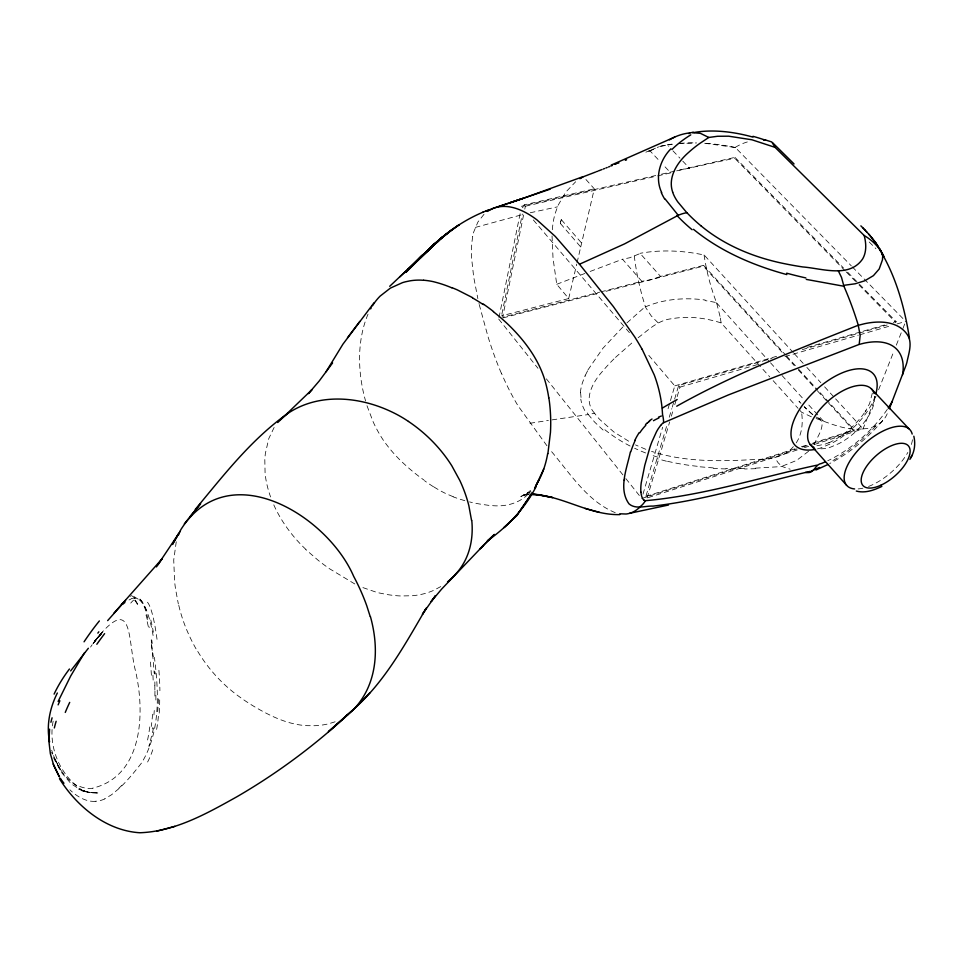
<?xml version="1.0" encoding="UTF-8"?>
<svg xmlns="http://www.w3.org/2000/svg" width="963" height="963" viewBox="0 0 963 963"><rect width="100%" height="100%" fill="white"/><g stroke="black" fill="none" stroke-linecap="round" stroke-linejoin="round"><path stroke-width="0.72" stroke-dasharray="4.82 3.61" d="M154.959 691.217L154.826 699.114M155.886 700.017L155.874 692.084M552.052 235.923L553.027 258.289L556.746 284.29L568.688 298.542L501.53 315.84M580.605 392.651L581.171 399.139M154.273 710.501L153.924 714.943M552.329 229.76L552.485 227.978A75.68 38.857 76.4 0 1 553.581 220.046L554.435 215.977A34.15 17.286 76.9 0 1 554.977 214.003L557.529 206.828A26.446 13.398 77.1 0 1 558.131 205.239L565.835 192.046L575.657 181.754M872.309 393.169L869.649 403.509L865.207 411.851L866.194 410.202C856.962 424.238 843.889 435.758 828.686 442.944L830.72 441.969L824.797 444.244L816.576 445.821M53.158 721.155C48.03 746.469 59.67 774.685 81.349 789.612M152.503 727.679L152.31 728.967M577.054 262.67L580.725 246.985L560.574 223.669L561.297 219.769M580.725 246.985L594.303 188.82L585.408 178.901M472.689 236.657L472.039 241.316A67.217 29.239 75.7 0 0 471.449 253.317L471.461 254.388A62.15 27 75.7 0 0 471.629 258.361L473.676 276.935L477.853 298.602M153.586 727.992L149.012 746.325L149.747 743.075M498.99 317.561L520.152 213.557M501.867 314.191L522.343 214.039M523.848 206.684L524.221 204.854L594.303 188.82M523.583 214.99L502.626 317.212L599.768 292.138M524.787 209.14L525.389 206.226L524.221 204.854M568.688 298.542L576.729 264.103M176.253 541.76L173.725 560.009L174.628 581.748A278.596 193.346 36.6 0 0 175.567 589.127L178.336 603.982M782.137 352.302L703.315 266.161L703.556 265.343L660.594 276.441L640.19 253.51L629.742 257.747L622.519 259.228L641.803 281.28L601.213 291.765M845.249 270.94L734.685 158.221L734.938 157.366L676.146 170.836M642.971 494.224L662.64 427.211M668.081 408.685L674.786 385.874L646.498 352.687M797.232 449.962L647.136 497.967L645.884 496.402L667.142 424.442M669.261 417.244L671.813 408.601M672.246 407.168L678.626 385.573L772.097 358.405M647.136 497.967L669.67 421.89M671.367 416.172L672.631 411.875M674.762 404.713L679.962 387.138L678.626 385.573M809.751 444.822L853.892 430.714L854.205 429.895L818.815 391.243M847.657 272.228L896.12 321.606L895.783 322.473L858.936 284.892M814.385 444.485L862.992 428.932L875.969 396.419M878.593 389.81L894.121 350.664M896.312 345.151L901.561 331.946M902.945 328.443L905.268 322.581M368.022 314.155C356.647 341.119 357.694 372.898 365.567 400.969M584.782 376.352L585.323 375.137M587.948 369.924L602.898 348.269L624.77 324.94M274.13 427.452L268.773 438.61L265.415 453.2A135.338 96.866 41.3 0 0 264.813 459.796L265.09 473.423A108.277 77.112 41.9 0 0 270.591 496.956M796.245 442.872C802.083 433.964 803.13 422.745 801.565 412.417M813.879 444.701C817.154 437.094 829.167 420.879 816.143 417.123M90.558 647.076L92.219 644.704M863.101 428.836C873.898 428.535 884.347 422.865 887.85 412.032A118.413 72.069 74.7 0 0 888.452 410.756M93.05 643.525L101.958 632.823M94.928 640.744L101.597 633.293M102.09 632.655L97.131 638.264L102.608 631.933L92.785 643.741L101.837 632.992L96.673 638.758M94.807 640.889C134.254 591.631 127.056 639.131 135.759 671.981C145.028 713.427 143.006 775.877 92.761 788.155M97.371 637.975L102.222 632.474L97.251 638.12M793.368 446.651C781.475 461.036 761.252 458.809 744.676 460.037C713.487 461.494 681.491 461.157 651.53 451.358M94.807 640.949L96.661 638.914M530.938 491.25L528.831 493.465M882.77 420.494C867.832 437.864 850.052 452.887 829.709 463.552M875.969 425.947L869.697 432.327A100.838 50.774 -42.2 0 1 830.335 462.011M808.607 451.238L796.545 460.47L781.836 466.309L778.248 462.902L774.806 457.75M121.771 785.916C129.018 778.754 135.41 770.821 141.669 762.816C160.701 731.495 158.835 692.433 154.417 657.368M615.489 357.405L634.087 341.01M484.016 214.292L477.877 222.092L473.652 232.155A44.755 19.356 75.9 0 0 472.701 236.669M626.949 322.882L645.318 306.583M528.085 494.188C518.648 503.769 504.624 506.995 491.587 505.551A159.93 111.058 55.2 0 1 488.53 505.322L480.031 504.082A175.435 122.421 55.9 0 1 469.523 501.904M119.063 788.516L111.503 794.788L104.75 798.809M530.505 490.408L525.473 494.729L529.072 492.225L520.814 496.535L526.701 494.284L521.452 495.704L528.037 494.356L524.077 494.753L528.326 494.476M638.132 337.748C648.484 329.912 658.319 319.945 671.933 318.705C688.364 315.78 705.385 317.862 721.179 322.954L769.774 376.918M440.789 586.575L433.458 590.451A100.14 71.298 41.3 0 1 412.417 595.724L400.825 595.977A124.143 88.813 41.8 0 1 386.416 594.412L379.121 592.943A92.292 65.484 41.2 0 1 376.677 592.341L362.028 587.298M634.22 255.941L634.28 255.917A156.271 88.692 75.8 0 0 645.354 306.559M649.869 150.589L645.86 152.178M651.024 150.096L655.803 148.037M660.317 276.55L651 279.679L642.068 281.256M657.163 147.483L658.668 146.894M648.641 151.083L649.772 150.625L658.885 160.303M556.746 284.29L585.48 273.227M659.643 146.508L672.258 144.257M590.187 271.434L622.471 259.24M660.919 146.039L667.395 145.016L668.779 146.46M335.1 721.793L328.66 723.779A99.839 66.399 39.2 0 1 314.588 725.717L307.739 725.681A87.729 58.177 39 0 1 304.561 725.512C285.758 723.827 268.557 715.148 252.583 705.566A137.023 92.279 39.4 0 1 239.474 696.827C221.803 684.175 207.069 667.612 196.211 648.821M804.382 447.687L808.667 446.314M645.884 496.402L795.703 448.577M801.409 446.76L807.126 444.93M812.832 443.112L854.205 429.895M641.719 498.497L796.931 448.914M802.624 447.097L808.33 445.279M475.313 227.424L522.68 214.532M603.091 430.064L594.725 422.191L588.297 414.547L594.556 413.235A73.826 50.81 10.8 0 0 599.817 419.543L613.732 431.869L631.222 442.799M131.137 598.673C142.331 595.098 145.895 610.337 147.664 618.138M676.616 170.86L734.685 158.221M802.299 349.629L887.152 324.976M679.962 387.138L759.061 364.11M784.941 356.575L858.286 335.22M859.718 334.811L891.353 325.59M897.107 323.917L905.738 321.413M674.786 385.874L778.26 355.829M807.006 347.474L884.624 324.94M893.243 322.436L896.12 321.606M503.047 317.898L600.238 292.8M606.04 291.295L703.315 266.161M530.264 212.763L557.529 206.828M655.743 175.507L521.633 206.238L524.558 209.669M661.581 174.171L674.69 171.161M525.389 206.226L656.2 176.217M657.657 175.892L670.73 172.883L664.133 165.877M528.037 494.356L523.415 495.283L529.698 494.043M529.975 423.263L548.392 420.434M552.052 419.88L588.297 414.547L585.552 410.298M678.482 143.571L696.622 142.933M528.723 494.452L526.087 494.609L529.084 494.609M95.193 801.324C85.9 802.01 76.559 796.317 69.89 789.792M755.546 468.15L782.245 466.525A214.243 126.093 76 0 0 790.166 469.198M744.459 468.463L725.885 468.415M713.342 467.91L697.248 466.586M704.675 143.258L735.287 147.459L851.328 265.884M134.026 596.615L140.008 600.286M666.408 461.217L657.103 458.665M83.444 790.84L89.896 792.429L96.276 792.368L89.138 792.609L82.264 790.996L70.997 783.653L61.199 772.097L54.157 759.097L51.617 752.296M84.106 791.165C88.464 793.596 113.646 793.765 87.705 792.104C64.702 784.111 94.639 794.752 80.94 789.684M615.225 512.665C586.768 500.953 569.915 473.026 550.631 450.515M816.094 418.532C831.286 423.828 846.453 430.894 863.004 428.836L835.029 398.237M645.872 449.348L635.496 444.918M453.2 496.727L446.001 493.646A100.922 69.143 54.3 0 1 444.34 492.839L442.619 491.961A113.67 78.172 54.5 0 1 433.988 487.001M811.376 416.81L801.529 412.188L798.929 409.287M354.805 583.963L329.298 568.603A167.526 121.651 42 0 1 318.308 560.418L305.837 549.632M76.667 785.423C64.954 778.898 57.78 766.608 53.109 754.438M815.938 416.979L823.365 421.084L807.415 403.509M658.018 322.737L651.289 315.984L645.716 307.534M812.507 414.379L804.141 406.687M561.417 219.769L581.628 243.097M869.192 242.002L875.921 248.659M852.327 266.907L903.643 319.271M734.938 157.366L843.444 267.931M846.296 272.011L857.877 283.82M672.956 150.83L679.938 158.161M682.743 161.11L689.797 168.513M800.963 403.353L798.977 401.186L799.904 402.209M793.356 352.639L704.134 255.014A120.291 75.018 15.9 0 0 640.046 253.329M794.367 353.734L803.178 363.376M806.874 367.421L820.837 382.708M824.617 386.837L834.078 397.189M703.556 265.343L785.459 354.805M786.47 355.901L797.581 368.059M798.592 369.154L817.804 390.147M786.181 356.719L794.27 365.555M798.315 369.973L816.504 389.859M817.515 390.954L827.614 402.004M828.625 403.112L853.892 430.714M716.496 302.803L768.618 360.728M770.532 362.822L781.065 374.451M782.028 375.51L802.48 398.056M773.157 380.674L798.05 408.324M533.346 219.961L629.91 333.246M498.69 319.03L537.956 368.299M546.37 378.856L624.891 477.383M625.83 478.563L640.78 497.329M546.96 445.797L518.058 405.844A152.058 68.891 75.1 0 1 501.41 373.175M560.574 223.669L560.502 223.476A1.469 0.734 77.1 0 1 560.466 223.091M594.556 413.235C582.483 399.777 592.991 381.649 603.103 370.647A295.46 206.226 16.9 0 1 615.513 357.417M501.35 373.247L499.978 370.045A158.702 72.081 75.2 0 1 492.599 350.628L492.021 348.991A206.985 96.059 75.4 0 1 487.952 336.46L479.297 304.814M716.773 303.514L720.047 316.514M52.796 753.608L51.689 750.261M366.987 405.724L373.126 421.758A88.752 60.368 54.6 0 0 384.297 441.632L385.236 442.848A93.158 63.462 54.7 0 0 396.961 456.871L399.043 459.062A153.225 106.508 55.1 0 0 423.937 480.031M146.039 615.032L147.52 620.353M478.984 303.501L479.129 304.103M721.155 322.846L720.228 317.537M148.976 626.684L149.181 627.695M151.757 639.998L152.262 643.453M151.215 639.853L151.697 643.308M152.864 653.239L153.213 656.718M155.031 671.885L155.175 674.088M154.393 671.717L154.513 673.907M154.838 681.924L154.911 685.223M196.031 648.845A161.086 109.132 38.8 0 1 178.492 604.018M464.84 500.664A175.435 122.421 55.9 0 1 453.2 496.848M433.422 486.736A153.37 106.749 55.1 0 1 424.454 480.669M305.969 549.5A108.277 77.112 41.9 0 1 273.42 504.034M104.786 798.941A58.875 38.737 82.5 0 1 95.193 801.288M121.603 785.531A184.102 119.701 87.3 0 1 118.918 788.143M152.768 749.816A98.732 67.687 75.5 0 1 146.821 763.478M130.751 603.091A89.041 21.33 -78.7 0 1 133.592 600.13M134.639 600.19A93.038 23.497 -89 0 1 138.792 607.087M139.984 599.058A110.697 28.493 -85.3 0 1 146.785 611.854M147.207 621.749A106.074 24.508 -88.2 0 1 148.603 628.093M150.77 619.943A97.757 22.101 -88.4 0 1 153.382 632.27M151.516 644.054A101.163 16.877 88.7 0 1 152.66 653.889M150.457 662.05A109.481 22.534 89.8 0 1 151.396 675.412M152.936 675.244A110.601 32.549 -88.3 0 1 153.225 682.911M154.814 685.271A105.99 35.836 -87.6 0 1 154.85 691.253M158.389 698.873A91.052 31.911 -87.6 0 1 157.715 711.669M152.599 714.257A86.778 27.337 -87.8 0 1 151.275 726.427M149.795 726.921A99.959 39.712 -89.3 0 1 147.52 740.306M129.03 599.985A94.892 25.881 -65.9 0 1 130.968 599.13M147.471 602.26A89.728 12.603 87.9 0 1 157.27 641.177M92.761 788.252A49.414 35.727 -88.2 0 1 76.787 785.026M158.389 716.291A86.309 48.511 89 0 1 156.56 729.822M159.689 699.872A88.163 41.168 -89.3 0 1 158.931 716.701M158.907 670.272A107.062 31.851 -89.2 0 1 159.906 690.688M151.588 645.643A105.063 20.259 89.4 0 1 154.152 673.149M140.297 599.672A104.124 24.268 -89.1 0 1 153.105 635.568M135.265 600.154A94.843 22.859 -85.7 0 1 138.961 607.28M131.088 595.603A87.573 23.016 -72.9 0 1 135.085 598.769M130.294 596.518A92.304 22.281 -64.6 0 1 130.547 596.446M812.856 414.752A119.003 73.32 75 0 1 804.358 406.855M735.263 147.351A136.602 81.446 76.2 0 1 749.732 141.308M667.251 144.823A127.441 74.163 15.6 0 1 672.15 144.125M679.685 143.355A127.441 74.163 15.6 0 1 695.274 142.873M706.023 143.331A127.441 74.163 15.6 0 1 735.287 147.544M704.073 255.014A137.986 82.878 76.7 0 0 716.508 302.659A97.311 65.364 10.4 0 0 705.085 300.612M649.146 151.287A54.06 7.873 -28.7 0 1 654.768 148.832M887.296 409.359A82.89 41.481 -42.3 0 1 827.723 460.759M560.454 223.043A6.44 3.238 77.1 0 1 560.695 221.382A6.44 3.238 77.1 0 1 561.14 219.937M560.923 221.743A2.107 1.264 12.5 0 1 560.683 221.358M645.162 307.016A89.342 59.441 10.3 0 1 705.133 300.023M657.753 457.148A122.53 83.625 11.1 0 1 649.929 454.572M645.607 452.959A122.53 83.625 11.1 0 1 634.629 448.252M630.115 446.038A122.53 83.625 11.1 0 1 604.379 429.329M697.248 466.285A166.912 117.45 9.8 0 1 666.468 461.048M725.946 468.921A259.48 176.157 9.2 0 1 713.378 468.427M755.69 468.668A353.337 226.221 8.1 0 1 744.58 468.993M585.432 375.173A160.737 114.79 11.1 0 1 588.092 369.973M580.364 392.627A87.404 62.559 9.9 0 1 585.095 376.449M584.782 410.515A61.656 44.623 2.2 0 1 580.785 399.176M874.621 396.467A41.349 20.572 -42.4 0 1 850.004 436.456A41.818 20.801 -42.4 0 1 838.845 443.654L830.563 447.145A41.349 20.572 -42.4 0 1 817.358 448.481M875.102 396.214A52.977 26.495 -42.2 0 1 845.514 434.385L842.011 436.973A53.699 26.856 -42.2 0 1 831.25 443.534L820.645 447.964A52.977 26.495 -42.2 0 1 817.25 448.927M868.542 486.447A42.071 19.513 -41.2 0 0 898.756 464.9A42.179 19.561 -41.2 0 0 907.856 452.429M862.884 488.193A42.071 19.513 -41.2 0 1 856.167 488.987M912.43 439.766A42.179 19.561 -41.2 0 1 910.926 445.809M97.841 637.47L92.869 643.669L97.769 637.566M102.535 632.041L97.696 637.638L102.535 632.041M96.408 639.071L94.711 641.009L96.408 639.071M822.715 420.843L822.823 420.879M60.561 769.858L54.024 757.291L60.561 769.858"/><path stroke-width="1.44" d="M624.337 480.441L624.469 479.442M49.595 729.172L48.92 741.426L50.365 753.716L53.699 765.32L59.056 776.238L53.194 763.984M547.899 453.669L550.463 432.387A191.685 129.716 56.1 0 0 550.559 415.45L550.403 412.561A158.04 107.988 55.6 0 0 549.379 401.547L548.85 397.815M50.907 722.274L52.086 717.808M642.128 349.244L654.262 374.956A66.543 32.525 73.6 0 1 661.966 407.12L662.038 408.107A79.291 38.46 73.7 0 1 662.544 414.572A24.954 9.028 64.4 0 1 663.603 422.697L728.305 394.962L859.177 344.417L860.176 335.413L858.25 325.301L864.702 323.676A100.79 50.75 -42.2 0 1 907.206 334.486C912.912 342.563 908.627 353.638 906.893 362.413A117.041 72.345 75.5 0 1 906.039 365.206L889.343 408.794M630.392 451.888C626.997 468.162 618.09 488.759 628.995 503.854C635.652 509.68 645.282 505.719 653.143 506.105C706.457 499.905 758.013 483.402 810.124 471.401M806.958 472.508C814.337 473.784 815.119 464.142 821.367 463.516A82.854 41.469 -42.3 0 0 825.231 461.831M910.709 457.894C914.742 451.406 915.572 443.558 913.827 436.203M58.117 701.461L70.684 676.026L84.588 652.625M543.734 469.029L534.597 488.614L538.955 479.851M57.347 692.999C49.847 707.961 46.212 725.283 49.582 741.859M909.891 459.411L912.081 455.294M370.647 308.87L371.176 307.931M180.009 531.371L172.413 544.504L178.504 533.887L157.98 564.595M536.174 486.484C524.847 508.681 507.417 526.629 487.254 540.989L494.356 534.501L480.152 548.633L494.356 534.501M372.428 305.837L374.089 303.333M639.119 432.664L636.724 436.696A84.913 54.494 -26.1 0 0 634.978 440.115M370.213 616.573L366.807 605.896A195.778 129.174 41.1 0 0 353.662 576.319C327.576 515.723 228.52 454.416 180.984 529.421A112.9 76.402 40.1 0 0 178.287 535.404M326.048 371.766L342.912 344.2L373.921 302.936M156.427 566.906L162.217 558.66L113.766 613.383M70.66 670.886L88.355 648.268M374.378 302.924L374.98 302.093A106.387 73.429 55.1 0 1 380.132 296.11L390.364 288.118L402.438 282.665A106.387 73.477 55.1 0 1 405.579 281.774L409.877 280.871A92.412 63.907 55.5 0 1 420.867 280.125L423.636 280.305M97.865 633.124L98.828 631.812M332.584 362.955L319.186 381.035L308.401 393.626L311.964 389.63L277.741 422.528M359.801 321.401L347.511 337.748M184.318 523.86L200.629 503.661L189.675 517.095M660.63 425.393L658.174 428.872A36.245 19.501 -40.4 0 0 657.524 429.931L657.272 430.365A46.982 25.182 -40.5 0 0 656.381 431.978L651.831 442.029A144.113 74.777 -41.5 0 0 649.941 447.265L644.765 465.346L641.238 482.824A87.26 45.598 -40.5 0 0 640.901 492.165M107.663 620.617L125.587 600.346M370.093 692.578L354.179 708.816L328.479 731.651L354.179 708.816C385.369 680.901 405.363 643.765 426.26 608.159L422.42 614.286L435.445 595.7L431.195 601.514L441.764 588.947L483.522 545.299M195.284 509.391C223.464 475.481 250.536 440.247 286.733 414.198C317.453 392.748 358.26 396.166 390.785 411.454A96.83 69.565 41.8 0 1 404.761 419.025L408.456 421.421M670.91 148.808C659.727 160.051 654.635 177.962 661.725 192.66M438.55 240.834L421.95 255.761L406.494 271.482L421.734 255.965L438.321 240.991L421.734 255.965L405.76 272.493L436.215 242.471L389.702 286.3M455.005 575.007L449.083 580.581A140.514 100.272 42.4 0 1 447.506 581.869M421.096 256.579L406.314 271.722L421.734 255.965L437.599 241.46L420.47 257.217M421.95 255.761L406.88 270.976L422.384 255.351L423.034 254.774L407.457 270.242L422.384 255.351L439.032 240.533M420 258.313L432.869 245.36C449.264 230.025 468.343 217.325 489.505 209.633M432.231 245.986L450.865 230.446L433.531 244.734L418.074 259.938L442.715 236.802L418.664 259.228L434.855 243.567L419.254 258.541M423.034 254.774L408.047 269.52L423.708 254.196M280.498 419.531L286.733 414.198M638.926 507.742L639.926 506.743A24.015 16.443 87 0 0 645.403 500.688C703.688 495.536 759.879 477.383 816.865 465.189M399.573 277.031L416.052 262.056M647.437 422.926L648.135 422.336A22.763 13.229 -28.8 0 1 648.581 421.89M121.422 604.547L122.975 603.307M648.629 421.926L649.7 421.108M346.403 715.738L348.064 714.462M487.519 211.427L488.686 210.656M688.894 133.628L690.182 132.774M579.907 178.709L581.255 177.89M909.493 338.47C904.582 307.221 895.746 275.394 878.882 248.358C874.934 243.121 869.806 238.848 864.184 235.502L775.071 147.363L751.922 139.779L728.69 136.192L717.579 136.265L708.78 137.468L699.86 143.403A359.464 183.981 24.3 0 0 688.665 152.371C677.627 161.916 667.431 177.156 672.704 192.227M489.048 210.44L493.261 208.333M581.532 177.734L583.217 176.807M676.712 406.205C734.588 373.68 796.75 349.774 858.286 325.217A207.382 116.776 74 0 0 843.925 286.288M672.668 192.215A67.771 34.885 19.9 0 0 677.783 201.893L686.824 212.691A35.595 20.608 -43.5 0 0 678.241 215.291L624.554 243.892L579.497 264.235L555.266 236.404L536.74 219.708M815.962 470.004L827.891 464.539M674.702 137.083L611.18 165.106M881.867 486.423C873.983 490.167 865.087 493.501 856.3 491.046M617.596 163.385L618.884 162.879M625.324 160.315L626.6 159.81M611.108 165.949L612.408 165.443M615.008 164.408L616.296 163.903M605.896 168.007L607.196 167.49M608.508 166.984L609.808 166.467M482.559 212.378L483.318 212.077M603.271 169.031L604.583 168.525M485.653 211.318L493.116 208.405M598.336 170.957L601.959 169.548M596.374 171.727L597.361 171.342M812.507 470.498L811.315 470.967M493.357 208.297C508.32 202.687 524.354 210.524 536.307 219.383M595.387 172.112L583.434 176.698M582.302 176.927L524.185 198.005M59.453 778.694C76.739 806.416 106.183 830.732 139.876 832.754C175.134 831.502 206.84 813.53 236.91 796.75C279.282 772.17 318.633 742.509 354.179 708.816A156.283 103.98 40.5 0 0 360.716 700.727A164.745 109.601 40.7 0 0 370.43 616.585M550.09 189.193L510.342 202.663M509.969 202.772L523.451 198.246M509.596 202.892L522.849 198.474M498.834 206.455L522.608 198.559M494.284 207.96L508.488 203.265M859.177 344.417L863.763 343.261A82.854 41.469 -42.3 0 1 902.536 374.908M156.885 831.177L174.833 826.362M693.372 132.172L691.627 132.593L700.342 133.315L708.78 137.468M668.515 505.021L629.585 513.315M619.835 514.603C588.947 515.386 561.947 495.187 531.371 494.284M700.968 225.811C725.308 245.986 755.474 258.06 786.314 264.055A192.684 95.241 19.9 0 0 802.817 266.956C822.017 268.412 849.51 278.548 862.776 258.722C866.748 251.656 866.206 243.073 864.184 235.502M531.167 494.308L534.008 494.127L552.581 497.558L538.088 494.597L530.589 494.609M645.403 500.688L644.44 500.459M765.573 140.008L771.784 141.97L775.071 147.363M843.961 286.264L806.284 279.402M619.799 513.797L626.046 514.013A94.916 44.731 72.8 0 0 638.987 507.874M584.962 508.392L599.347 512.304M786.855 274.599C753.343 265.487 720.553 251.463 693.504 229.326M451.888 287.624L453.224 288.178A168.152 114.645 54.1 0 1 457.305 289.887L472.532 297.627M483.029 304.115L483.667 304.549M493.417 311.723L498.112 315.527A139.623 95.662 54.3 0 1 510.944 327.215C525.666 342.058 538.449 359.5 544.697 379.663A110.841 76.811 54.9 0 1 548.754 397.803M860.874 225.86L863.45 228.46M772.603 142.717L794.054 163.951M881.735 254.425L883.601 256.182M863.113 228.099L865.328 230.41M678.241 215.291L665.108 198.992M864.305 229.338L865.159 230.229M865.496 230.59L866.688 231.866M871.419 388.883L909.036 428.884M866.17 231.325L869.709 235.261M810.208 444.473L846.549 485.232A42.167 19.561 -41.2 0 0 854.626 488.951M868.698 234.117L870.371 236.043M869.866 235.454L871.359 237.223M871.034 236.826L875.078 242.002M579.497 264.235L613.347 306.559L634.701 336.881A169.464 78.99 73 0 1 642.104 349.292M871.515 237.428L873.573 240.004M63.943 783.244L62.607 781.511M873.959 240.509L875.56 242.652M875.427 242.471L876.029 243.314M875.716 242.869L880.013 249.405M61.716 780.271L62.162 780.897M876.186 243.531L878.412 246.829M61.271 779.645L60.416 778.381M838.376 270.976L841.53 277.44L843.672 285.349L855.108 283.796L864.798 280.775L873.417 275.647L879.195 269.002L882.457 259.829L882.806 254.533L881.711 252.402M59.176 776.431L59.574 777.093M879.568 248.659L880.302 249.911M880.254 249.814L880.892 250.922M880.555 250.32L881.747 252.475M881.988 252.932L882.927 254.762M883.54 256.062L882.806 254.533L883.709 256.363M471.545 520.393L468.837 505.623A134.339 95.421 42 0 0 459.869 480.573L451.816 465.803A109.216 78.159 41.7 0 0 408.444 421.445M640.937 492.153L641.021 492.948A55.517 29.179 -40 0 0 641.647 496.138L641.707 496.306A36.149 19.043 -39.7 0 0 642.67 498.605L642.766 498.762A18.153 9.57 -39.4 0 0 644.03 500.242M472.484 297.904A133.977 91.738 54.3 0 1 482.945 304.392M483.727 304.344A148.916 102.066 54.4 0 1 493.501 311.543M547.682 453.561A137.709 94.218 54.9 0 1 536.343 484.654M423.624 280.221A101.56 70.167 55.4 0 1 433.326 281.665L435.95 282.352A132.124 90.51 54.5 0 1 451.876 287.853M471.774 520.441A113.634 81.133 41.6 0 1 454.885 574.899M96.83 644.271A137.817 28.252 -61.5 0 1 104.618 633.63M84.058 641.815A135.241 38.713 -65.2 0 1 99.37 620.942M58.117 704.868A90.691 31.081 -56.4 0 1 59.887 700.763M65.267 712.427A97.889 37.75 -54.7 0 1 69.709 702.388M54.349 727.956A111.118 66.929 -40 0 1 56.143 721.287M122.734 604.186A94.892 25.881 -65.9 0 1 124.913 602.513M54.109 694.106A51.376 18.08 -55.5 0 1 69.444 669.008M763.539 139.996A136.602 81.446 76.2 0 1 765.585 140.117M752.982 136.325A105.003 53.627 21.1 0 1 765.525 140.213M892.4 401.222A82.854 41.469 -42.3 0 1 888.223 407.939M658.487 417.16A22.618 4.285 -24.9 0 1 661.4 416.004M662.4 408.047A288.418 132.665 -40.9 0 1 677.17 399.525M653.456 420.699A20.656 7.247 -28 0 1 658.885 417.978M649.363 420.843A21.788 12.663 -28.9 0 1 652.035 419.013M645.475 424.587A29.239 18.128 -27.5 0 1 647.329 422.865M639.829 432.748A43.865 27.397 -27.3 0 1 645.8 425.297M630.777 451.852A131.185 83.107 -26.9 0 1 635.339 440.115M692.108 229.724A151.985 77.281 20.3 0 1 676.905 215.447M806.946 472.568A214.243 126.093 76 0 1 805.465 472.412M660.75 425.417A7.114 3.876 -40.3 0 1 663.543 422.576M819.525 467.452A100.79 50.75 -42.2 0 1 813.374 470.088M644.295 500.387A9.522 5.02 -39.2 0 1 644.054 500.218M669.417 139.864A154.718 87.248 75.5 0 1 690.206 132.87M671.993 149.434A366.289 169.56 25.3 0 1 690.784 134.868M664.614 198.944A89.258 42.589 22.8 0 1 661.304 192.588M700.932 225.811A141.019 71.13 20.7 0 1 686.872 212.679M805.85 277.934A207.418 93.062 21.5 0 1 786.687 273.179M693.769 132.569A96.926 49.907 21.1 0 1 752.958 137.107M814.096 447.446A41.349 20.572 -42.4 0 1 827.759 401.427A41.349 20.572 -42.4 0 1 874.091 393.542M815.589 449.3A52.977 26.495 -42.2 0 1 794.042 419.976A52.977 26.495 -42.2 0 1 847.368 370.936A52.977 26.495 -42.2 0 1 875.836 393.879M912.178 434.06A41.602 19.296 -41.2 0 0 910.673 430.654A42.155 19.549 -41.2 0 0 892.545 427.343A41.662 19.332 -41.2 0 0 886.417 429.486A42.155 19.549 -41.2 0 0 844.768 482.042A41.517 19.26 -41.2 0 0 846.549 485.232M532.106 492.996L516.902 515.422L504.046 527.543L516.902 515.422L532.106 492.996M432.869 245.36L417.509 260.66L441.331 237.897L459.315 224.632L450.142 230.964L432.869 245.36M881.061 485.135A30.178 13.819 -41.1 0 0 908.759 446.314A30.178 13.819 -41.1 0 0 867.121 465.574A30.178 13.819 -41.1 0 0 881.061 485.135"/></g></svg>
